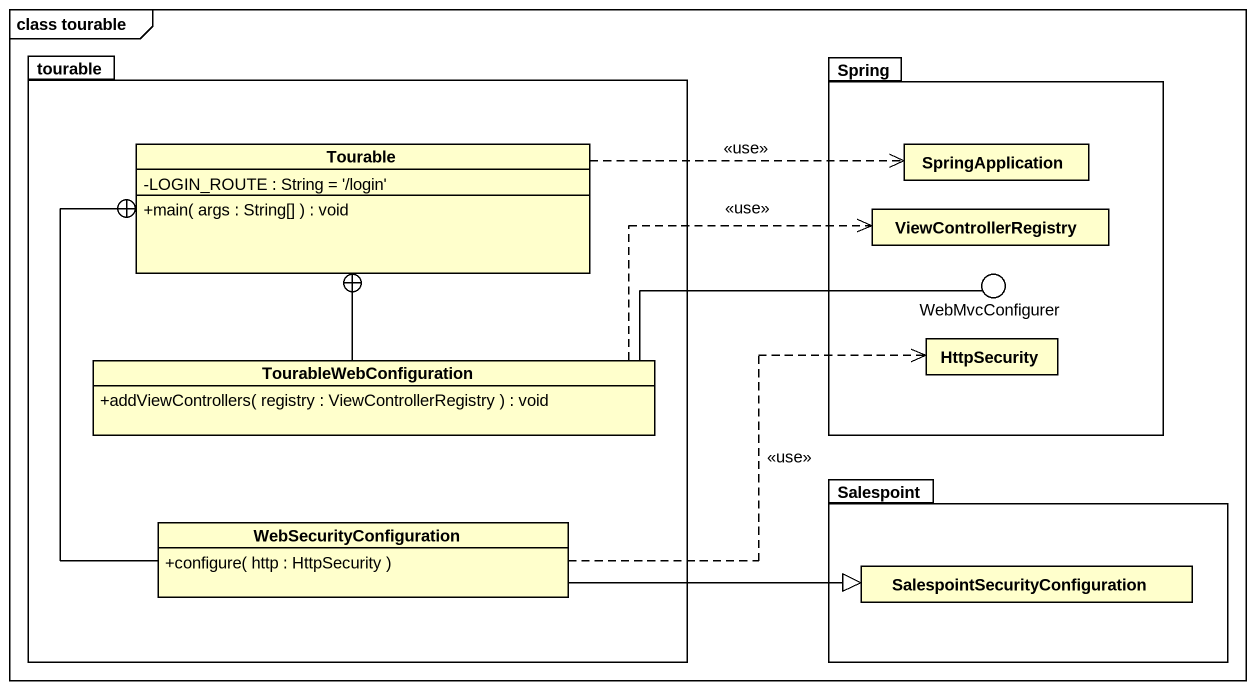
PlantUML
@startuml
mainframe class tourable
allowmixing
hide circle
hide empty members
skinparam classAttributeIconSize 0
package tourable {
  class Tourable {
    -LOGIN_ROUTE : String = '/login'
    +main( args : String[] ) : void
  }
  class TourableWebConfiguration {
    +addViewControllers( registry : ViewControllerRegistry ) : void
  }
  class WebSecurityConfiguration {
    +configure( http : HttpSecurity )
  }
}
package Spring {
  class SpringApplication
  class ViewControllerRegistry
  class HttpSecurity
}
() WebMvcConfigurer
package Salespoint {
  class "SalespointSecurityConfiguration" as SalespointSecurityConfigurat
}
Spring -- WebMvcConfigurer
Tourable .right.> SpringApplication : <<use>>
TourableWebConfiguration -up-+ Tourable
TourableWebConfiguration .right.> ViewControllerRegistry : <<use>>
TourableWebConfiguration -right- WebMvcConfigurer
WebSecurityConfiguration -up-+ Tourable
WebSecurityConfiguration .right.> HttpSecurity : <<use>>
WebSecurityConfiguration -right-|> SalespointSecurityConfigurat
@enduml
